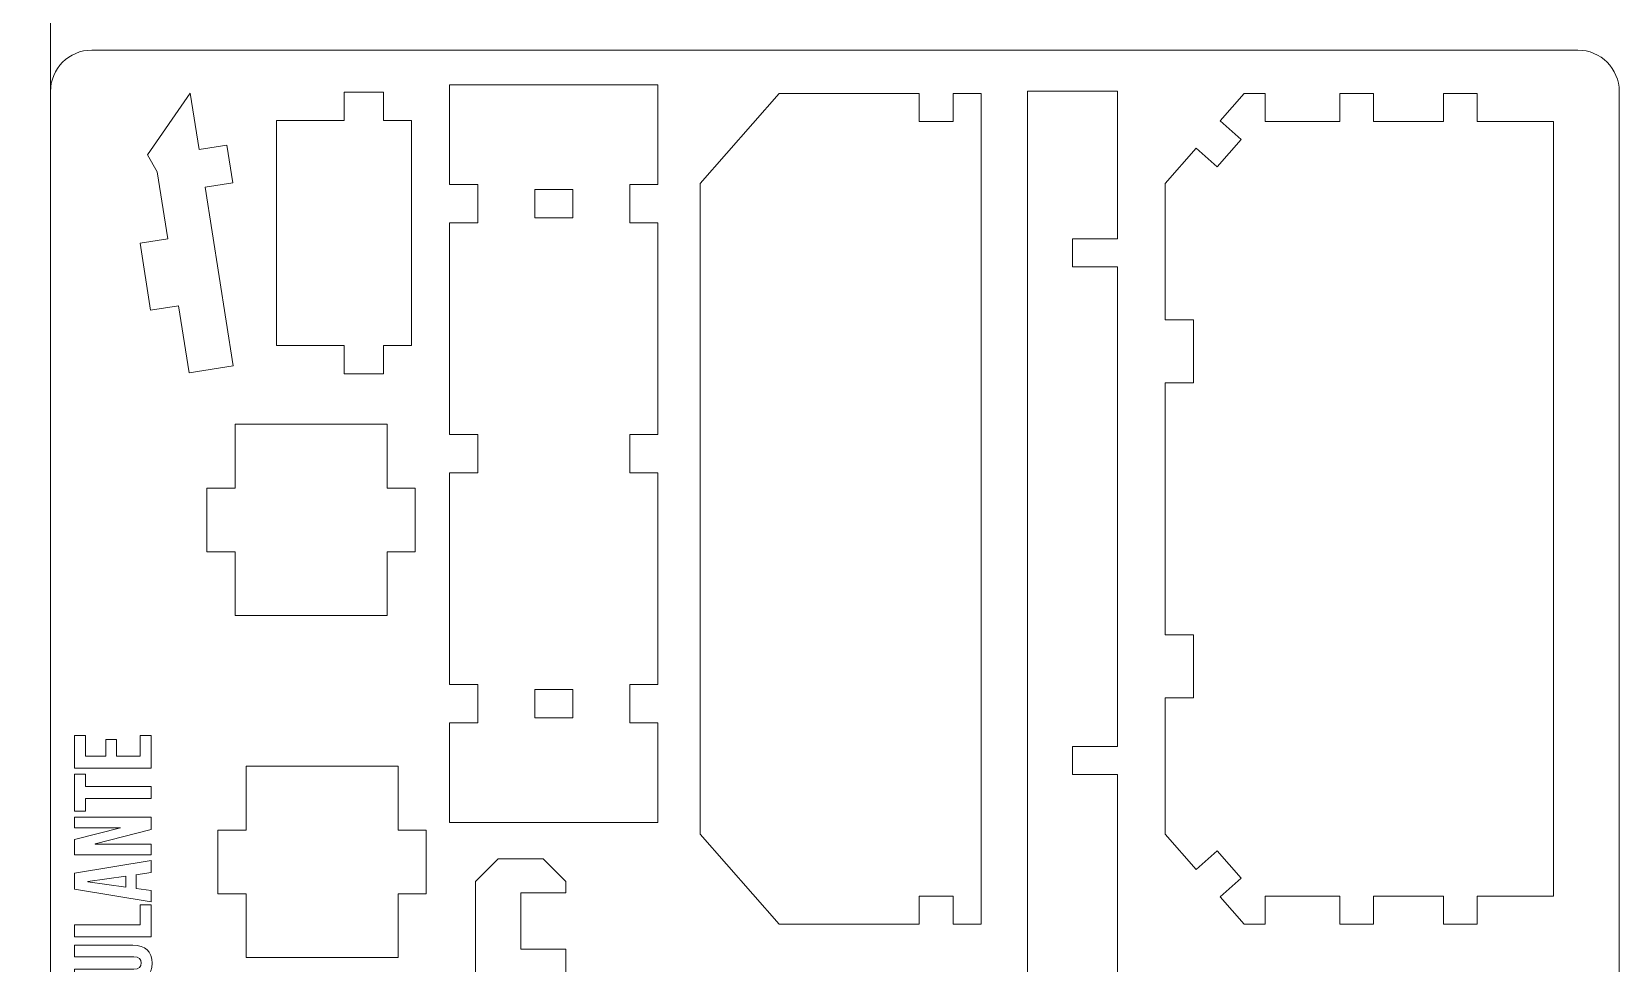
# Model space of a CAD drawing. Header units: centimetres. Extents: x -27.7 to 62.5, y 17.3 to 46.3.
# Drawn here: x 48.13 to 62.51, y 28.03 to 36.47 of the extents above; entities that cross this region are included whole.
import ezdxf

# ---------------------------------------------------------------- set-up
doc = ezdxf.new("R2010")
doc.units = ezdxf.units.CM
doc.header["$MEASUREMENT"] = 0
doc.layers.add('Camada 1', color=7, linetype='Continuous')

msp = doc.modelspace()

# ---------------------------------------------------------------- linework, layer by layer
at = {"layer": 'Camada 1', "color": 6, "lineweight": 20}
for points in [[(29.79708, 46.30494), (29.79708, 46.30494), (47.79708, 46.30494), (47.79708, 46.30494), (47.79708, 46.30494), (48.07208, 46.30494), (48.29708, 46.07994), (48.29708, 45.80494), (48.29708, 45.80494), (48.29708, 45.80494), (48.29708, 17.80494), (48.29708, 17.80494), (48.29708, 17.80494), (48.29708, 17.52994), (48.07208, 17.30494), (47.79708, 17.30494), (47.79708, 17.30494), (47.79708, 17.30494), (29.79708, 17.30494), (29.79708, 17.30494), (29.79708, 17.30494), (29.52208, 17.30494), (29.29708, 17.52994), (29.29708, 17.80494), (29.29708, 17.80494), (29.29708, 17.80494), (29.29708, 45.80494), (29.29708, 45.80494), (29.29708, 45.80494), (29.29708, 46.07994), (29.52208, 46.30494), (29.79708, 46.30494)], [(48.29708, 17.67902), (48.29708, 17.67902), (48.29708, 35.93086), (48.29708, 35.93086), (48.29708, 35.93086), (48.29708, 36.13661), (48.46541, 36.30494), (48.67116, 36.30494), (48.67116, 36.30494), (48.67116, 36.30494), (62.1384, 36.30494), (62.1384, 36.30494), (62.1384, 36.30494), (62.34415, 36.30494), (62.51248, 36.13661), (62.51248, 35.93086), (62.51248, 35.93086), (62.51248, 35.93086), (62.51248, 17.67902), (62.51248, 17.67902), (62.51248, 17.67902), (62.51248, 17.47327), (62.34415, 17.30494), (62.1384, 17.30494), (62.1384, 17.30494), (62.1384, 17.30494), (48.67116, 17.30494), (48.67116, 17.30494), (48.67116, 17.30494), (48.46541, 17.30494), (48.29708, 17.47327), (48.29708, 17.67902)]]:
    msp.add_open_spline(points, degree=3, knots=[0, 0, 0, 0, 0.11111111, 0.11111111, 0.11111111, 0.11111111, 0.22222222, 0.22222222, 0.22222222, 0.22222222, 0.33333333, 0.33333333, 0.33333333, 0.33333333, 0.44444444, 0.44444444, 0.44444444, 0.44444444, 0.55555556, 0.55555556, 0.55555556, 0.55555556, 0.66666667, 0.66666667, 0.66666667, 0.66666667, 0.77777778, 0.77777778, 0.77777778, 0.77777778, 1, 1, 1, 1], dxfattribs=at)
at = {"layer": 'Camada 1', "lineweight": 9}
for points, knots in [([(52.16927, 32.47311), (52.16927, 32.47311), (52.16927, 32.82173), (52.16927, 32.82173), (52.16927, 32.82173), (52.16927, 32.82173), (51.91424, 32.82173), (51.91424, 32.82173), (51.91424, 32.82173), (51.91424, 32.82173), (51.91424, 34.73916), (51.91424, 34.73916), (51.91424, 34.73916), (51.91424, 34.73916), (52.16927, 34.73916), (52.16927, 34.73916), (52.16927, 34.73916), (52.16927, 34.73916), (52.16927, 35.08778), (52.16927, 35.08778), (52.16927, 35.08778), (52.16927, 35.08778), (51.91424, 35.08778), (51.91424, 35.08778), (51.91424, 35.08778), (51.91424, 35.08778), (51.91424, 35.98906), (51.91424, 35.98906), (51.91424, 35.98906), (51.91424, 35.98906), (53.80153, 35.98906), (53.80153, 35.98906), (53.80153, 35.98906), (53.80153, 35.98906), (53.80153, 35.08778), (53.80153, 35.08778), (53.80153, 35.08778), (53.80153, 35.08778), (53.54649, 35.08778), (53.54649, 35.08778), (53.54649, 35.08778), (53.54649, 35.08778), (53.54649, 34.73916), (53.54649, 34.73916), (53.54649, 34.73916), (53.54649, 34.73916), (53.80153, 34.73916), (53.80153, 34.73916), (53.80153, 34.73916), (53.80153, 34.73916), (53.80153, 32.82173), (53.80153, 32.82173), (53.80153, 32.82173), (53.80153, 32.82173), (53.54649, 32.82173), (53.54649, 32.82173), (53.54649, 32.82173), (53.54649, 32.82173), (53.54649, 32.47311), (53.54649, 32.47311), (53.54649, 32.47311), (53.54649, 32.47311), (53.80153, 32.47311), (53.80153, 32.47311), (53.80153, 32.47311), (53.80153, 32.47311), (53.80153, 30.55569), (53.80153, 30.55569), (53.80153, 30.55569), (53.80153, 30.55569), (53.54649, 30.55569), (53.54649, 30.55569), (53.54649, 30.55569), (53.54649, 30.55569), (53.54649, 30.20706), (53.54649, 30.20706), (53.54649, 30.20706), (53.54649, 30.20706), (53.80153, 30.20706), (53.80153, 30.20706), (53.80153, 30.20706), (53.80153, 30.20706), (53.80153, 29.30579), (53.80153, 29.30579), (53.80153, 29.30579), (53.80153, 29.30579), (51.91424, 29.30579), (51.91424, 29.30579), (51.91424, 29.30579), (51.91424, 29.30579), (51.91424, 30.20706), (51.91424, 30.20706), (51.91424, 30.20706), (51.91424, 30.20706), (52.16927, 30.20706), (52.16927, 30.20706), (52.16927, 30.20706), (52.16927, 30.20706), (52.16927, 30.55569), (52.16927, 30.55569), (52.16927, 30.55569), (52.16927, 30.55569), (51.91424, 30.55569), (51.91424, 30.55569), (51.91424, 30.55569), (51.91424, 30.55569), (51.91424, 32.47311), (51.91424, 32.47311), (51.91424, 32.47311), (51.91424, 32.47311), (52.16927, 32.47311), (52.16927, 32.47311)], [0, 0, 0, 0, 0.03448276, 0.03448276, 0.03448276, 0.03448276, 0.06896552, 0.06896552, 0.06896552, 0.06896552, 0.10344828, 0.10344828, 0.10344828, 0.10344828, 0.13793103, 0.13793103, 0.13793103, 0.13793103, 0.17241379, 0.17241379, 0.17241379, 0.17241379, 0.20689655, 0.20689655, 0.20689655, 0.20689655, 0.24137931, 0.24137931, 0.24137931, 0.24137931, 0.27586207, 0.27586207, 0.27586207, 0.27586207, 0.31034483, 0.31034483, 0.31034483, 0.31034483, 0.34482759, 0.34482759, 0.34482759, 0.34482759, 0.37931034, 0.37931034, 0.37931034, 0.37931034, 0.4137931, 0.4137931, 0.4137931, 0.4137931, 0.44827586, 0.44827586, 0.44827586, 0.44827586, 0.48275862, 0.48275862, 0.48275862, 0.48275862, 0.51724138, 0.51724138, 0.51724138, 0.51724138, 0.55172414, 0.55172414, 0.55172414, 0.55172414, 0.5862069, 0.5862069, 0.5862069, 0.5862069, 0.62068966, 0.62068966, 0.62068966, 0.62068966, 0.65517241, 0.65517241, 0.65517241, 0.65517241, 0.68965517, 0.68965517, 0.68965517, 0.68965517, 0.72413793, 0.72413793, 0.72413793, 0.72413793, 0.75862069, 0.75862069, 0.75862069, 0.75862069, 0.79310345, 0.79310345, 0.79310345, 0.79310345, 0.82758621, 0.82758621, 0.82758621, 0.82758621, 0.86206897, 0.86206897, 0.86206897, 0.86206897, 0.89655172, 0.89655172, 0.89655172, 0.89655172, 0.93103448, 0.93103448, 0.93103448, 0.93103448, 1, 1, 1, 1]), ([(49.64377, 35.40339), (49.64377, 35.40339), (49.56298, 35.91349), (49.56298, 35.91349), (49.56298, 35.91349), (49.56298, 35.91349), (49.17596, 35.35713), (49.17596, 35.35713), (49.17596, 35.35713), (49.17596, 35.35713), (49.26456, 35.20112), (49.26456, 35.20112), (49.26456, 35.20112), (49.26456, 35.20112), (49.36064, 34.59453), (49.36064, 34.59453), (49.36064, 34.59453), (49.36064, 34.59453), (49.10874, 34.55463), (49.10874, 34.55463), (49.10874, 34.55463), (49.10874, 34.55463), (49.20482, 33.94803), (49.20482, 33.94803), (49.20482, 33.94803), (49.20482, 33.94803), (49.45671, 33.98792), (49.45671, 33.98792), (49.45671, 33.98792), (49.45671, 33.98792), (49.55279, 33.38133), (49.55279, 33.38133), (49.55279, 33.38133), (49.55279, 33.38133), (49.95397, 33.44487), (49.95397, 33.44487), (49.95397, 33.44487), (49.95397, 33.44487), (49.69763, 35.06332), (49.69763, 35.06332), (49.69763, 35.06332), (49.69763, 35.06332), (49.94953, 35.10322), (49.94953, 35.10322), (49.94953, 35.10322), (49.94953, 35.10322), (49.89567, 35.44329), (49.89567, 35.44329), (49.89567, 35.44329), (49.89567, 35.44329), (49.64377, 35.40339), (49.64377, 35.40339)], [0, 0, 0, 0, 0.07142857, 0.07142857, 0.07142857, 0.07142857, 0.14285714, 0.14285714, 0.14285714, 0.14285714, 0.21428571, 0.21428571, 0.21428571, 0.21428571, 0.28571429, 0.28571429, 0.28571429, 0.28571429, 0.35714286, 0.35714286, 0.35714286, 0.35714286, 0.42857143, 0.42857143, 0.42857143, 0.42857143, 0.5, 0.5, 0.5, 0.5, 0.57142857, 0.57142857, 0.57142857, 0.57142857, 0.64285714, 0.64285714, 0.64285714, 0.64285714, 0.71428571, 0.71428571, 0.71428571, 0.71428571, 0.78571429, 0.78571429, 0.78571429, 0.78571429, 0.85714286, 0.85714286, 0.85714286, 0.85714286, 1, 1, 1, 1]), ([(50.95788, 35.66757), (50.95788, 35.66757), (50.34579, 35.66757), (50.34579, 35.66757), (50.34579, 35.66757), (50.34579, 35.66757), (50.34579, 33.62725), (50.34579, 33.62725), (50.34579, 33.62725), (50.34579, 33.62725), (50.95788, 33.62725), (50.95788, 33.62725), (50.95788, 33.62725), (50.95788, 33.62725), (50.95788, 33.37222), (50.95788, 33.37222), (50.95788, 33.37222), (50.95788, 33.37222), (51.31494, 33.37222), (51.31494, 33.37222), (51.31494, 33.37222), (51.31494, 33.37222), (51.31494, 33.62725), (51.31494, 33.62725), (51.31494, 33.62725), (51.31494, 33.62725), (51.56998, 33.62725), (51.56998, 33.62725), (51.56998, 33.62725), (51.56998, 33.62725), (51.56998, 35.66757), (51.56998, 35.66757), (51.56998, 35.66757), (51.56998, 35.66757), (51.31494, 35.66757), (51.31494, 35.66757), (51.31494, 35.66757), (51.31494, 35.66757), (51.31494, 35.92262), (51.31494, 35.92262), (51.31494, 35.92262), (51.31494, 35.92262), (50.95788, 35.92262), (50.95788, 35.92262), (50.95788, 35.92262), (50.95788, 35.92262), (50.95788, 35.66757), (50.95788, 35.66757)], [0, 0, 0, 0, 0.07692308, 0.07692308, 0.07692308, 0.07692308, 0.15384615, 0.15384615, 0.15384615, 0.15384615, 0.23076923, 0.23076923, 0.23076923, 0.23076923, 0.30769231, 0.30769231, 0.30769231, 0.30769231, 0.38461538, 0.38461538, 0.38461538, 0.38461538, 0.46153846, 0.46153846, 0.46153846, 0.46153846, 0.53846154, 0.53846154, 0.53846154, 0.53846154, 0.61538462, 0.61538462, 0.61538462, 0.61538462, 0.69230769, 0.69230769, 0.69230769, 0.69230769, 0.76923077, 0.76923077, 0.76923077, 0.76923077, 0.84615385, 0.84615385, 0.84615385, 0.84615385, 1, 1, 1, 1]), ([(54.89913, 35.91233), (54.89913, 35.91233), (54.18501, 35.0962), (54.18501, 35.0962), (54.18501, 35.0962), (54.18501, 35.0962), (54.18501, 29.19864), (54.18501, 29.19864), (54.18501, 29.19864), (54.18501, 29.19864), (54.89913, 28.38251), (54.89913, 28.38251), (54.89913, 28.38251), (54.89913, 28.38251), (56.16967, 28.38251), (56.16967, 28.38251), (56.16967, 28.38251), (56.16967, 28.38251), (56.16967, 28.63755), (56.16967, 28.63755), (56.16967, 28.63755), (56.16967, 28.63755), (56.47573, 28.63755), (56.47573, 28.63755), (56.47573, 28.63755), (56.47573, 28.63755), (56.47573, 28.38251), (56.47573, 28.38251), (56.47573, 28.38251), (56.47573, 28.38251), (56.73076, 28.38251), (56.73076, 28.38251), (56.73076, 28.38251), (56.73076, 28.38251), (56.73076, 35.91233), (56.73076, 35.91233), (56.73076, 35.91233), (56.73076, 35.91233), (56.47573, 35.91233), (56.47573, 35.91233), (56.47573, 35.91233), (56.47573, 35.91233), (56.47573, 35.65729), (56.47573, 35.65729), (56.47573, 35.65729), (56.47573, 35.65729), (56.16967, 35.65729), (56.16967, 35.65729), (56.16967, 35.65729), (56.16967, 35.65729), (56.16967, 35.91233), (56.16967, 35.91233), (56.16967, 35.91233), (56.16967, 35.91233), (54.89913, 35.91233), (54.89913, 35.91233)], [0, 0, 0, 0, 0.06666667, 0.06666667, 0.06666667, 0.06666667, 0.13333333, 0.13333333, 0.13333333, 0.13333333, 0.2, 0.2, 0.2, 0.2, 0.26666667, 0.26666667, 0.26666667, 0.26666667, 0.33333333, 0.33333333, 0.33333333, 0.33333333, 0.4, 0.4, 0.4, 0.4, 0.46666667, 0.46666667, 0.46666667, 0.46666667, 0.53333333, 0.53333333, 0.53333333, 0.53333333, 0.6, 0.6, 0.6, 0.6, 0.66666667, 0.66666667, 0.66666667, 0.66666667, 0.73333333, 0.73333333, 0.73333333, 0.73333333, 0.8, 0.8, 0.8, 0.8, 0.86666667, 0.86666667, 0.86666667, 0.86666667, 1, 1, 1, 1]), ([(57.55789, 22.25776), (57.55789, 22.25776), (57.96595, 22.25776), (57.96595, 22.25776), (57.96595, 22.25776), (57.96595, 22.25776), (57.96595, 19.96253), (57.96595, 19.96253), (57.96595, 19.96253), (57.96595, 19.96253), (57.14982, 19.96253), (57.14982, 19.96253), (57.14982, 19.96253), (57.14982, 19.96253), (57.14982, 35.93232), (57.14982, 35.93232), (57.14982, 35.93232), (57.14982, 35.93232), (57.96595, 35.93232), (57.96595, 35.93232), (57.96595, 35.93232), (57.96595, 35.93232), (57.96595, 34.59591), (57.96595, 34.59591), (57.96595, 34.59591), (57.96595, 34.59591), (57.55789, 34.59591), (57.55789, 34.59591), (57.55789, 34.59591), (57.55789, 34.59591), (57.55789, 34.34086), (57.55789, 34.34086), (57.55789, 34.34086), (57.55789, 34.34086), (57.96595, 34.34086), (57.96595, 34.34086), (57.96595, 34.34086), (57.96595, 34.34086), (57.96595, 29.99396), (57.96595, 29.99396), (57.96595, 29.99396), (57.96595, 29.99396), (57.55789, 29.99396), (57.55789, 29.99396), (57.55789, 29.99396), (57.55789, 29.99396), (57.55789, 29.73892), (57.55789, 29.73892), (57.55789, 29.73892), (57.55789, 29.73892), (57.96595, 29.73892), (57.96595, 29.73892), (57.96595, 29.73892), (57.96595, 29.73892), (57.96595, 26.25338), (57.96595, 26.25338), (57.96595, 26.25338), (57.96595, 26.25338), (57.55789, 26.25338), (57.55789, 26.25338), (57.55789, 26.25338), (57.55789, 26.25338), (57.55789, 25.99834), (57.55789, 25.99834), (57.55789, 25.99834), (57.55789, 25.99834), (57.96595, 25.99834), (57.96595, 25.99834), (57.96595, 25.99834), (57.96595, 25.99834), (57.96595, 22.51279), (57.96595, 22.51279), (57.96595, 22.51279), (57.96595, 22.51279), (57.55789, 22.51279), (57.55789, 22.51279), (57.55789, 22.51279), (57.55789, 22.51279), (57.55789, 22.25776), (57.55789, 22.25776)], [0, 0, 0, 0, 0.04761905, 0.04761905, 0.04761905, 0.04761905, 0.0952381, 0.0952381, 0.0952381, 0.0952381, 0.14285714, 0.14285714, 0.14285714, 0.14285714, 0.19047619, 0.19047619, 0.19047619, 0.19047619, 0.23809524, 0.23809524, 0.23809524, 0.23809524, 0.28571429, 0.28571429, 0.28571429, 0.28571429, 0.33333333, 0.33333333, 0.33333333, 0.33333333, 0.38095238, 0.38095238, 0.38095238, 0.38095238, 0.42857143, 0.42857143, 0.42857143, 0.42857143, 0.47619048, 0.47619048, 0.47619048, 0.47619048, 0.52380952, 0.52380952, 0.52380952, 0.52380952, 0.57142857, 0.57142857, 0.57142857, 0.57142857, 0.61904762, 0.61904762, 0.61904762, 0.61904762, 0.66666667, 0.66666667, 0.66666667, 0.66666667, 0.71428571, 0.71428571, 0.71428571, 0.71428571, 0.76190476, 0.76190476, 0.76190476, 0.76190476, 0.80952381, 0.80952381, 0.80952381, 0.80952381, 0.85714286, 0.85714286, 0.85714286, 0.85714286, 0.9047619, 0.9047619, 0.9047619, 0.9047619, 1, 1, 1, 1]), ([(58.65316, 30.43565), (58.65316, 30.43565), (58.65316, 31.00624), (58.65316, 31.00624), (58.65316, 31.00624), (58.65316, 31.00624), (58.39811, 31.00624), (58.39811, 31.00624), (58.39811, 31.00624), (58.39811, 31.00624), (58.39811, 33.2886), (58.39811, 33.2886), (58.39811, 33.2886), (58.39811, 33.2886), (58.65316, 33.2886), (58.65316, 33.2886), (58.65316, 33.2886), (58.65316, 33.2886), (58.65316, 33.85919), (58.65316, 33.85919), (58.65316, 33.85919), (58.65316, 33.85919), (58.39811, 33.85919), (58.39811, 33.85919), (58.39811, 33.85919), (58.39811, 33.85919), (58.39811, 35.0962), (58.39811, 35.0962), (58.39811, 35.0962), (58.39811, 35.0962), (58.67822, 35.41632), (58.67822, 35.41632), (58.67822, 35.41632), (58.67822, 35.41632), (58.87015, 35.24838), (58.87015, 35.24838), (58.87015, 35.24838), (58.87015, 35.24838), (59.08716, 35.49638), (59.08716, 35.49638), (59.08716, 35.49638), (59.08716, 35.49638), (58.89522, 35.66433), (58.89522, 35.66433), (58.89522, 35.66433), (58.89522, 35.66433), (59.11223, 35.91233), (59.11223, 35.91233), (59.11223, 35.91233), (59.11223, 35.91233), (59.30416, 35.91233), (59.30416, 35.91233), (59.30416, 35.91233), (59.30416, 35.91233), (59.30416, 35.65729), (59.30416, 35.65729), (59.30416, 35.65729), (59.30416, 35.65729), (59.97988, 35.65729), (59.97988, 35.65729), (59.97988, 35.65729), (59.97988, 35.65729), (59.97988, 35.91233), (59.97988, 35.91233), (59.97988, 35.91233), (59.97988, 35.91233), (60.28592, 35.91233), (60.28592, 35.91233), (60.28592, 35.91233), (60.28592, 35.91233), (60.28592, 35.65729), (60.28592, 35.65729), (60.28592, 35.65729), (60.28592, 35.65729), (60.91842, 35.65729), (60.91842, 35.65729), (60.91842, 35.65729), (60.91842, 35.65729), (60.91842, 35.91233), (60.91842, 35.91233), (60.91842, 35.91233), (60.91842, 35.91233), (61.22447, 35.91233), (61.22447, 35.91233), (61.22447, 35.91233), (61.22447, 35.91233), (61.22447, 35.65729), (61.22447, 35.65729), (61.22447, 35.65729), (61.22447, 35.65729), (61.91766, 35.65729), (61.91766, 35.65729), (61.91766, 35.65729), (61.91766, 35.65729), (61.91766, 28.63754), (61.91766, 28.63754), (61.91766, 28.63754), (61.91766, 28.63754), (61.22447, 28.63754), (61.22447, 28.63754), (61.22447, 28.63754), (61.22447, 28.63754), (61.22447, 28.38251), (61.22447, 28.38251), (61.22447, 28.38251), (61.22447, 28.38251), (60.91842, 28.38251), (60.91842, 28.38251), (60.91842, 28.38251), (60.91842, 28.38251), (60.91842, 28.63754), (60.91842, 28.63754), (60.91842, 28.63754), (60.91842, 28.63754), (60.28592, 28.63754), (60.28592, 28.63754), (60.28592, 28.63754), (60.28592, 28.63754), (60.28592, 28.38251), (60.28592, 28.38251), (60.28592, 28.38251), (60.28592, 28.38251), (59.97988, 28.38251), (59.97988, 28.38251), (59.97988, 28.38251), (59.97988, 28.38251), (59.97988, 28.63754), (59.97988, 28.63754), (59.97988, 28.63754), (59.97988, 28.63754), (59.30416, 28.63754), (59.30416, 28.63754), (59.30416, 28.63754), (59.30416, 28.63754), (59.30416, 28.38251), (59.30416, 28.38251), (59.30416, 28.38251), (59.30416, 28.38251), (59.11223, 28.38251), (59.11223, 28.38251), (59.11223, 28.38251), (59.11223, 28.38251), (58.89522, 28.6305), (58.89522, 28.6305), (58.89522, 28.6305), (58.89522, 28.6305), (59.08716, 28.79846), (59.08716, 28.79846), (59.08716, 28.79846), (59.08716, 28.79846), (58.87015, 29.04645), (58.87015, 29.04645), (58.87015, 29.04645), (58.87015, 29.04645), (58.67822, 28.87851), (58.67822, 28.87851), (58.67822, 28.87851), (58.67822, 28.87851), (58.39811, 29.19863), (58.39811, 29.19863), (58.39811, 29.19863), (58.39811, 29.19863), (58.39811, 30.43565), (58.39811, 30.43565), (58.39811, 30.43565), (58.39811, 30.43565), (58.65316, 30.43565), (58.65316, 30.43565)], [0, 0, 0, 0, 0.02325581, 0.02325581, 0.02325581, 0.02325581, 0.04651163, 0.04651163, 0.04651163, 0.04651163, 0.06976744, 0.06976744, 0.06976744, 0.06976744, 0.09302326, 0.09302326, 0.09302326, 0.09302326, 0.11627907, 0.11627907, 0.11627907, 0.11627907, 0.13953488, 0.13953488, 0.13953488, 0.13953488, 0.1627907, 0.1627907, 0.1627907, 0.1627907, 0.18604651, 0.18604651, 0.18604651, 0.18604651, 0.20930233, 0.20930233, 0.20930233, 0.20930233, 0.23255814, 0.23255814, 0.23255814, 0.23255814, 0.25581395, 0.25581395, 0.25581395, 0.25581395, 0.27906977, 0.27906977, 0.27906977, 0.27906977, 0.30232558, 0.30232558, 0.30232558, 0.30232558, 0.3255814, 0.3255814, 0.3255814, 0.3255814, 0.34883721, 0.34883721, 0.34883721, 0.34883721, 0.37209302, 0.37209302, 0.37209302, 0.37209302, 0.39534884, 0.39534884, 0.39534884, 0.39534884, 0.41860465, 0.41860465, 0.41860465, 0.41860465, 0.44186047, 0.44186047, 0.44186047, 0.44186047, 0.46511628, 0.46511628, 0.46511628, 0.46511628, 0.48837209, 0.48837209, 0.48837209, 0.48837209, 0.51162791, 0.51162791, 0.51162791, 0.51162791, 0.53488372, 0.53488372, 0.53488372, 0.53488372, 0.55813953, 0.55813953, 0.55813953, 0.55813953, 0.58139535, 0.58139535, 0.58139535, 0.58139535, 0.60465116, 0.60465116, 0.60465116, 0.60465116, 0.62790698, 0.62790698, 0.62790698, 0.62790698, 0.65116279, 0.65116279, 0.65116279, 0.65116279, 0.6744186, 0.6744186, 0.6744186, 0.6744186, 0.69767442, 0.69767442, 0.69767442, 0.69767442, 0.72093023, 0.72093023, 0.72093023, 0.72093023, 0.74418605, 0.74418605, 0.74418605, 0.74418605, 0.76744186, 0.76744186, 0.76744186, 0.76744186, 0.79069767, 0.79069767, 0.79069767, 0.79069767, 0.81395349, 0.81395349, 0.81395349, 0.81395349, 0.8372093, 0.8372093, 0.8372093, 0.8372093, 0.86046512, 0.86046512, 0.86046512, 0.86046512, 0.88372093, 0.88372093, 0.88372093, 0.88372093, 0.90697674, 0.90697674, 0.90697674, 0.90697674, 0.93023256, 0.93023256, 0.93023256, 0.93023256, 0.95348837, 0.95348837, 0.95348837, 0.95348837, 1, 1, 1, 1]), ([(51.3465, 31.75871), (51.3465, 31.75871), (51.60153, 31.75871), (51.60153, 31.75871), (51.60153, 31.75871), (51.60153, 31.75871), (51.60153, 32.33614), (51.60153, 32.33614), (51.60153, 32.33614), (51.60153, 32.33614), (51.3465, 32.33614), (51.3465, 32.33614), (51.3465, 32.33614), (51.3465, 32.33614), (51.3465, 32.91356), (51.3465, 32.91356), (51.3465, 32.91356), (51.3465, 32.91356), (49.96928, 32.91356), (49.96928, 32.91356), (49.96928, 32.91356), (49.96928, 32.91356), (49.96928, 32.33614), (49.96928, 32.33614), (49.96928, 32.33614), (49.96928, 32.33614), (49.71424, 32.33614), (49.71424, 32.33614), (49.71424, 32.33614), (49.71424, 32.33614), (49.71424, 31.75871), (49.71424, 31.75871), (49.71424, 31.75871), (49.71424, 31.75871), (49.96928, 31.75871), (49.96928, 31.75871), (49.96928, 31.75871), (49.96928, 31.75871), (49.96928, 31.18129), (49.96928, 31.18129), (49.96928, 31.18129), (49.96928, 31.18129), (51.3465, 31.18129), (51.3465, 31.18129), (51.3465, 31.18129), (51.3465, 31.18129), (51.3465, 31.75871), (51.3465, 31.75871)], [0, 0, 0, 0, 0.07692308, 0.07692308, 0.07692308, 0.07692308, 0.15384615, 0.15384615, 0.15384615, 0.15384615, 0.23076923, 0.23076923, 0.23076923, 0.23076923, 0.30769231, 0.30769231, 0.30769231, 0.30769231, 0.38461538, 0.38461538, 0.38461538, 0.38461538, 0.46153846, 0.46153846, 0.46153846, 0.46153846, 0.53846154, 0.53846154, 0.53846154, 0.53846154, 0.61538462, 0.61538462, 0.61538462, 0.61538462, 0.69230769, 0.69230769, 0.69230769, 0.69230769, 0.76923077, 0.76923077, 0.76923077, 0.76923077, 0.84615385, 0.84615385, 0.84615385, 0.84615385, 1, 1, 1, 1]), ([(51.4465, 28.65871), (51.4465, 28.65871), (51.70153, 28.65871), (51.70153, 28.65871), (51.70153, 28.65871), (51.70153, 28.65871), (51.70153, 29.23614), (51.70153, 29.23614), (51.70153, 29.23614), (51.70153, 29.23614), (51.4465, 29.23614), (51.4465, 29.23614), (51.4465, 29.23614), (51.4465, 29.23614), (51.4465, 29.81356), (51.4465, 29.81356), (51.4465, 29.81356), (51.4465, 29.81356), (50.06928, 29.81356), (50.06928, 29.81356), (50.06928, 29.81356), (50.06928, 29.81356), (50.06928, 29.23614), (50.06928, 29.23614), (50.06928, 29.23614), (50.06928, 29.23614), (49.81424, 29.23614), (49.81424, 29.23614), (49.81424, 29.23614), (49.81424, 29.23614), (49.81424, 28.65871), (49.81424, 28.65871), (49.81424, 28.65871), (49.81424, 28.65871), (50.06928, 28.65871), (50.06928, 28.65871), (50.06928, 28.65871), (50.06928, 28.65871), (50.06928, 28.08129), (50.06928, 28.08129), (50.06928, 28.08129), (50.06928, 28.08129), (51.4465, 28.08129), (51.4465, 28.08129), (51.4465, 28.08129), (51.4465, 28.08129), (51.4465, 28.65871), (51.4465, 28.65871)], [0, 0, 0, 0, 0.07692308, 0.07692308, 0.07692308, 0.07692308, 0.15384615, 0.15384615, 0.15384615, 0.15384615, 0.23076923, 0.23076923, 0.23076923, 0.23076923, 0.30769231, 0.30769231, 0.30769231, 0.30769231, 0.38461538, 0.38461538, 0.38461538, 0.38461538, 0.46153846, 0.46153846, 0.46153846, 0.46153846, 0.53846154, 0.53846154, 0.53846154, 0.53846154, 0.61538462, 0.61538462, 0.61538462, 0.61538462, 0.69230769, 0.69230769, 0.69230769, 0.69230769, 0.76923077, 0.76923077, 0.76923077, 0.76923077, 0.84615385, 0.84615385, 0.84615385, 0.84615385, 1, 1, 1, 1]), ([(52.55789, 25.62686), (52.55789, 25.62686), (52.55789, 26.13694), (52.55789, 26.13694), (52.55789, 26.13694), (52.55789, 26.13694), (52.96595, 26.13694), (52.96595, 26.13694), (52.96595, 26.13694), (52.96595, 26.13694), (52.96595, 28.1579), (52.96595, 28.1579), (52.96595, 28.1579), (52.96595, 28.1579), (52.55789, 28.1579), (52.55789, 28.1579), (52.55789, 28.1579), (52.55789, 28.1579), (52.55789, 28.66798), (52.55789, 28.66798), (52.55789, 28.66798), (52.55789, 28.66798), (52.96595, 28.66798), (52.96595, 28.66798), (52.96595, 28.66798), (52.96595, 28.66798), (52.96595, 28.77), (52.96595, 28.77), (52.96595, 28.77), (52.96595, 28.77), (52.76192, 28.97403), (52.76192, 28.97403), (52.76192, 28.97403), (52.76192, 28.97403), (52.35386, 28.97403), (52.35386, 28.97403), (52.35386, 28.97403), (52.35386, 28.97403), (52.14983, 28.77), (52.14983, 28.77), (52.14983, 28.77), (52.14983, 28.77), (52.14983, 25.52484), (52.14983, 25.52484), (52.14983, 25.52484), (52.14983, 25.52484), (52.35386, 25.32081), (52.35386, 25.32081), (52.35386, 25.32081), (52.35386, 25.32081), (52.76192, 25.32081), (52.76192, 25.32081), (52.76192, 25.32081), (52.76192, 25.32081), (52.96595, 25.52484), (52.96595, 25.52484), (52.96595, 25.52484), (52.96595, 25.52484), (52.96595, 25.62686), (52.96595, 25.62686), (52.96595, 25.62686), (52.96595, 25.62686), (52.55789, 25.62686), (52.55789, 25.62686)], [0, 0, 0, 0, 0.05882353, 0.05882353, 0.05882353, 0.05882353, 0.11764706, 0.11764706, 0.11764706, 0.11764706, 0.17647059, 0.17647059, 0.17647059, 0.17647059, 0.23529412, 0.23529412, 0.23529412, 0.23529412, 0.29411765, 0.29411765, 0.29411765, 0.29411765, 0.35294118, 0.35294118, 0.35294118, 0.35294118, 0.41176471, 0.41176471, 0.41176471, 0.41176471, 0.47058824, 0.47058824, 0.47058824, 0.47058824, 0.52941176, 0.52941176, 0.52941176, 0.52941176, 0.58823529, 0.58823529, 0.58823529, 0.58823529, 0.64705882, 0.64705882, 0.64705882, 0.64705882, 0.70588235, 0.70588235, 0.70588235, 0.70588235, 0.76470588, 0.76470588, 0.76470588, 0.76470588, 0.82352941, 0.82352941, 0.82352941, 0.82352941, 0.88235294, 0.88235294, 0.88235294, 0.88235294, 1, 1, 1, 1])]:
    msp.add_open_spline(points, degree=3, knots=knots, dxfattribs=at)
at = {"layer": 'Camada 1', "color": 104, "lineweight": 9}
for points in [[(53.03004, 34.78595), (53.03004, 34.78595), (52.68573, 34.78595), (52.68573, 34.78595), (52.68573, 34.78595), (52.68573, 34.78595), (52.68573, 35.04099), (52.68573, 35.04099), (52.68573, 35.04099), (52.68573, 35.04099), (53.03004, 35.04099), (53.03004, 35.04099), (53.03004, 35.04099), (53.03004, 35.04099), (53.03004, 34.78595), (53.03004, 34.78595)], [(53.03004, 30.50889), (53.03004, 30.50889), (53.03004, 30.25386), (53.03004, 30.25386), (53.03004, 30.25386), (53.03004, 30.25386), (52.68573, 30.25386), (52.68573, 30.25386), (52.68573, 30.25386), (52.68573, 30.25386), (52.68573, 30.50889), (52.68573, 30.50889), (52.68573, 30.50889), (52.68573, 30.50889), (53.03004, 30.50889), (53.03004, 30.50889)]]:
    msp.add_open_spline(points, degree=3, knots=[0, 0, 0, 0, 0.2, 0.2, 0.2, 0.2, 0.4, 0.4, 0.4, 0.4, 0.6, 0.6, 0.6, 0.6, 1, 1, 1, 1], dxfattribs=at)
at = {"layer": 'Camada 1', "color": 5, "lineweight": 9}
for points, knots in [([(49.20887, 29.79644), (49.20887, 29.79644), (49.20887, 30.09392), (49.20887, 30.09392), (49.20887, 30.09392), (49.20887, 30.09392), (49.10971, 30.09392), (49.10971, 30.09392), (49.10971, 30.09392), (49.10971, 30.09392), (49.10971, 29.90551), (49.10971, 29.90551), (49.10971, 29.90551), (49.10971, 29.90551), (48.89651, 29.90551), (48.89651, 29.90551), (48.89651, 29.90551), (48.89651, 29.90551), (48.89651, 30.05525), (48.89651, 30.05525), (48.89651, 30.05525), (48.89651, 30.05525), (48.79735, 30.05525), (48.79735, 30.05525), (48.79735, 30.05525), (48.79735, 30.05525), (48.79735, 29.90551), (48.79735, 29.90551), (48.79735, 29.90551), (48.79735, 29.90551), (48.6139, 29.90551), (48.6139, 29.90551), (48.6139, 29.90551), (48.6139, 29.90551), (48.6139, 30.09392), (48.6139, 30.09392), (48.6139, 30.09392), (48.6139, 30.09392), (48.51474, 30.09392), (48.51474, 30.09392), (48.51474, 30.09392), (48.51474, 30.09392), (48.51474, 29.79644), (48.51474, 29.79644), (48.51474, 29.79644), (48.51474, 29.79644), (49.20887, 29.79644), (49.20887, 29.79644)], [0, 0, 0, 0, 0.07692308, 0.07692308, 0.07692308, 0.07692308, 0.15384615, 0.15384615, 0.15384615, 0.15384615, 0.23076923, 0.23076923, 0.23076923, 0.23076923, 0.30769231, 0.30769231, 0.30769231, 0.30769231, 0.38461538, 0.38461538, 0.38461538, 0.38461538, 0.46153846, 0.46153846, 0.46153846, 0.46153846, 0.53846154, 0.53846154, 0.53846154, 0.53846154, 0.61538462, 0.61538462, 0.61538462, 0.61538462, 0.69230769, 0.69230769, 0.69230769, 0.69230769, 0.76923077, 0.76923077, 0.76923077, 0.76923077, 0.84615385, 0.84615385, 0.84615385, 0.84615385, 1, 1, 1, 1]), ([(49.20887, 29.52077), (49.20887, 29.52077), (49.20887, 29.62984), (49.20887, 29.62984), (49.20887, 29.62984), (49.20887, 29.62984), (48.6139, 29.62984), (48.6139, 29.62984), (48.6139, 29.62984), (48.6139, 29.62984), (48.6139, 29.74388), (48.6139, 29.74388), (48.6139, 29.74388), (48.6139, 29.74388), (48.51474, 29.74388), (48.51474, 29.74388), (48.51474, 29.74388), (48.51474, 29.74388), (48.51474, 29.40673), (48.51474, 29.40673), (48.51474, 29.40673), (48.51474, 29.40673), (48.6139, 29.40673), (48.6139, 29.40673), (48.6139, 29.40673), (48.6139, 29.40673), (48.6139, 29.52077), (48.6139, 29.52077), (48.6139, 29.52077), (48.6139, 29.52077), (49.20887, 29.52077), (49.20887, 29.52077)], [0, 0, 0, 0, 0.11111111, 0.11111111, 0.11111111, 0.11111111, 0.22222222, 0.22222222, 0.22222222, 0.22222222, 0.33333333, 0.33333333, 0.33333333, 0.33333333, 0.44444444, 0.44444444, 0.44444444, 0.44444444, 0.55555556, 0.55555556, 0.55555556, 0.55555556, 0.66666667, 0.66666667, 0.66666667, 0.66666667, 0.77777778, 0.77777778, 0.77777778, 0.77777778, 1, 1, 1, 1]), ([(49.20887, 29.01207), (49.20887, 29.01207), (49.20887, 29.10925), (49.20887, 29.10925), (49.20887, 29.10925), (49.20887, 29.10925), (48.70215, 29.10925), (48.70215, 29.10925), (48.70215, 29.10925), (48.70215, 29.10925), (48.70215, 29.11123), (48.70215, 29.11123), (48.70215, 29.11123), (48.70215, 29.11123), (49.20887, 29.24212), (49.20887, 29.24212), (49.20887, 29.24212), (49.20887, 29.24212), (49.20887, 29.35418), (49.20887, 29.35418), (49.20887, 29.35418), (49.20887, 29.35418), (48.51474, 29.35418), (48.51474, 29.35418), (48.51474, 29.35418), (48.51474, 29.35418), (48.51474, 29.257), (48.51474, 29.257), (48.51474, 29.257), (48.51474, 29.257), (48.93022, 29.257), (48.93022, 29.257), (48.93022, 29.257), (48.93022, 29.257), (48.93022, 29.25501), (48.93022, 29.25501), (48.93022, 29.25501), (48.93022, 29.25501), (48.51474, 29.14891), (48.51474, 29.14891), (48.51474, 29.14891), (48.51474, 29.14891), (48.51474, 29.01207), (48.51474, 29.01207), (48.51474, 29.01207), (48.51474, 29.01207), (49.20887, 29.01207), (49.20887, 29.01207)], [0, 0, 0, 0, 0.07692308, 0.07692308, 0.07692308, 0.07692308, 0.15384615, 0.15384615, 0.15384615, 0.15384615, 0.23076923, 0.23076923, 0.23076923, 0.23076923, 0.30769231, 0.30769231, 0.30769231, 0.30769231, 0.38461538, 0.38461538, 0.38461538, 0.38461538, 0.46153846, 0.46153846, 0.46153846, 0.46153846, 0.53846154, 0.53846154, 0.53846154, 0.53846154, 0.61538462, 0.61538462, 0.61538462, 0.61538462, 0.69230769, 0.69230769, 0.69230769, 0.69230769, 0.76923077, 0.76923077, 0.76923077, 0.76923077, 0.84615385, 0.84615385, 0.84615385, 0.84615385, 1, 1, 1, 1]), ([(49.20887, 28.58567), (49.20887, 28.58567), (49.20887, 28.68681), (49.20887, 28.68681), (49.20887, 28.68681), (49.20887, 28.68681), (49.07302, 28.70665), (49.07302, 28.70665), (49.07302, 28.70665), (49.07302, 28.70665), (49.07302, 28.8306), (49.07302, 28.8306), (49.07302, 28.8306), (49.07302, 28.8306), (49.07103, 28.8306), (49.07103, 28.8306), (49.07103, 28.8306), (49.07103, 28.8306), (49.20887, 28.85043), (49.20887, 28.85043), (49.20887, 28.85043), (49.20887, 28.85043), (49.20887, 28.95951), (49.20887, 28.95951), (49.20887, 28.95951), (49.20887, 28.95951), (48.51474, 28.84647), (48.51474, 28.84647), (48.51474, 28.84647), (48.51474, 28.84647), (48.51474, 28.69871), (48.51474, 28.69871), (48.51474, 28.69871), (48.51474, 28.69871), (49.20887, 28.58567), (49.20887, 28.58567)], [0, 0, 0, 0, 0.1, 0.1, 0.1, 0.1, 0.2, 0.2, 0.2, 0.2, 0.3, 0.3, 0.3, 0.3, 0.4, 0.4, 0.4, 0.4, 0.5, 0.5, 0.5, 0.5, 0.6, 0.6, 0.6, 0.6, 0.7, 0.7, 0.7, 0.7, 0.8, 0.8, 0.8, 0.8, 1, 1, 1, 1]), ([(48.97881, 28.71954), (48.97881, 28.71954), (48.63571, 28.76714), (48.63571, 28.76714), (48.63571, 28.76714), (48.63571, 28.76714), (48.63571, 28.76912), (48.63571, 28.76912), (48.63571, 28.76912), (48.63571, 28.76912), (48.97881, 28.81771), (48.97881, 28.81771), (48.97881, 28.81771), (48.97881, 28.81771), (48.97881, 28.71954), (48.97881, 28.71954)], [0, 0, 0, 0, 0.2, 0.2, 0.2, 0.2, 0.4, 0.4, 0.4, 0.4, 0.6, 0.6, 0.6, 0.6, 1, 1, 1, 1]), ([(49.20887, 28.26935), (49.20887, 28.26935), (49.20887, 28.55791), (49.20887, 28.55791), (49.20887, 28.55791), (49.20887, 28.55791), (49.10971, 28.55791), (49.10971, 28.55791), (49.10971, 28.55791), (49.10971, 28.55791), (49.10971, 28.37842), (49.10971, 28.37842), (49.10971, 28.37842), (49.10971, 28.37842), (48.51474, 28.37842), (48.51474, 28.37842), (48.51474, 28.37842), (48.51474, 28.37842), (48.51474, 28.26935), (48.51474, 28.26935), (48.51474, 28.26935), (48.51474, 28.26935), (49.20887, 28.26935), (49.20887, 28.26935)], [0, 0, 0, 0, 0.14285714, 0.14285714, 0.14285714, 0.14285714, 0.28571429, 0.28571429, 0.28571429, 0.28571429, 0.42857143, 0.42857143, 0.42857143, 0.42857143, 0.57142857, 0.57142857, 0.57142857, 0.57142857, 0.71428571, 0.71428571, 0.71428571, 0.71428571, 1, 1, 1, 1]), ([(49.21879, 28.02938), (49.21879, 28.13647), (49.15532, 28.192), (49.04426, 28.192), (49.04426, 28.192), (49.04426, 28.192), (48.51474, 28.192), (48.51474, 28.192), (48.51474, 28.192), (48.51474, 28.192), (48.51474, 28.08689), (48.51474, 28.08689), (48.51474, 28.08689), (48.51474, 28.08689), (49.05219, 28.08689), (49.05219, 28.08689), (49.05219, 28.08689), (49.10178, 28.08689), (49.11962, 28.06607), (49.11962, 28.03136), (49.11962, 28.03136), (49.11962, 27.99665), (49.10178, 27.97583), (49.05219, 27.97583), (49.05219, 27.97583), (49.05219, 27.97583), (48.51474, 27.97583), (48.51474, 27.97583), (48.51474, 27.97583), (48.51474, 27.97583), (48.51474, 27.86675), (48.51474, 27.86675), (48.51474, 27.86675), (48.51474, 27.86675), (49.04426, 27.86675), (49.04426, 27.86675), (49.04426, 27.86675), (49.15532, 27.86675), (49.21879, 27.92228), (49.21879, 28.02938)], [0, 0, 0, 0, 0.09090909, 0.09090909, 0.09090909, 0.09090909, 0.18181818, 0.18181818, 0.18181818, 0.18181818, 0.27272727, 0.27272727, 0.27272727, 0.27272727, 0.36363636, 0.36363636, 0.36363636, 0.36363636, 0.45454545, 0.45454545, 0.45454545, 0.45454545, 0.54545455, 0.54545455, 0.54545455, 0.54545455, 0.63636364, 0.63636364, 0.63636364, 0.63636364, 0.72727273, 0.72727273, 0.72727273, 0.72727273, 0.81818182, 0.81818182, 0.81818182, 0.81818182, 1, 1, 1, 1])]:
    msp.add_open_spline(points, degree=3, knots=knots, dxfattribs=at)

doc.saveas('drawing.dxf')
